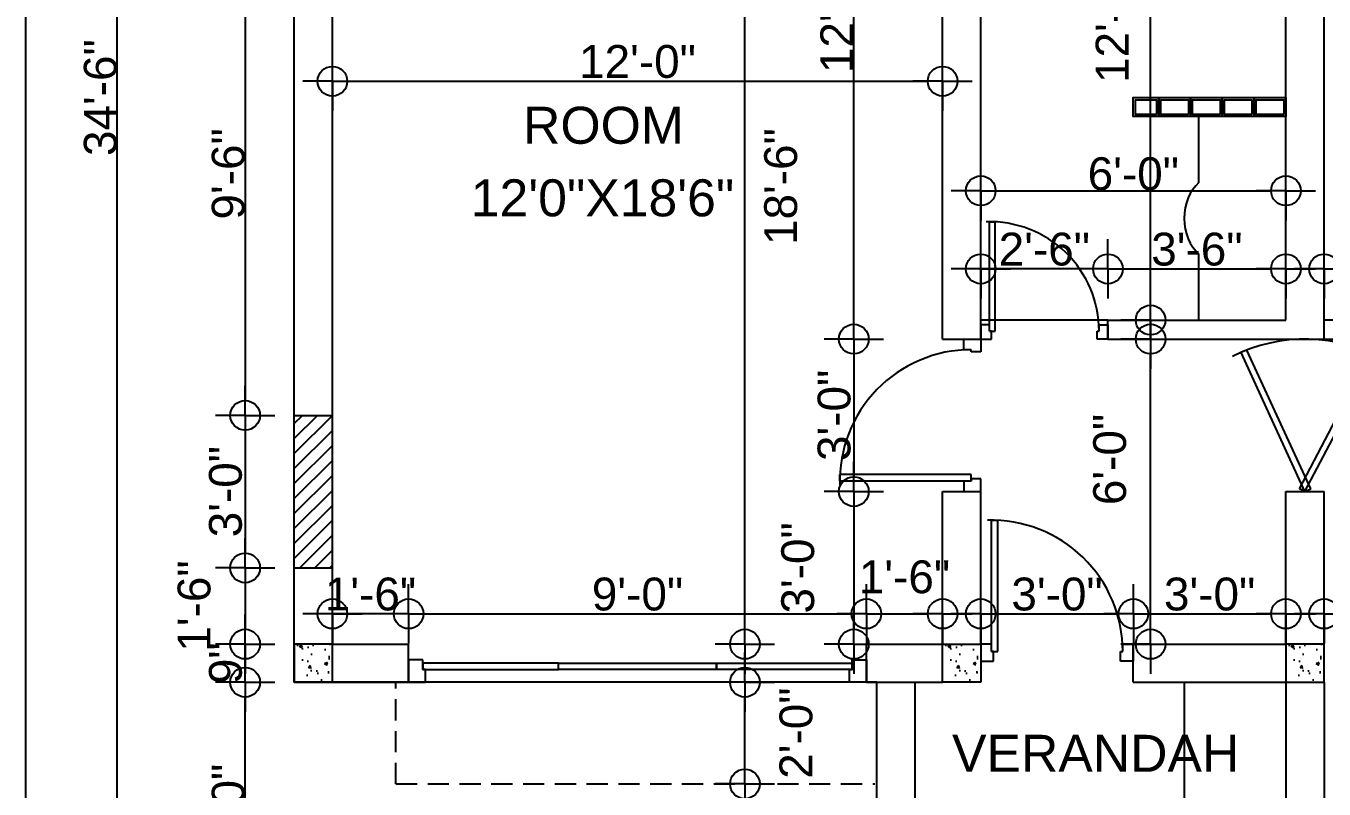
# Model space of a CAD drawing. Header units: inches. Extents: x 171009 to 352533, y -79956 to -38287.
# Drawn here: x 173236.7 to 173543, y -40141.6 to -39961.5 of the extents above; entities that cross this region are included whole.
import ezdxf

# ---------------------------------------------------------------- set-up
doc = ezdxf.new("R2010")
doc.units = ezdxf.units.IN
doc.header["$LTSCALE"] = 20
doc.header["$MEASUREMENT"] = 0
doc.header["$PDMODE"] = 34
doc.header["$PDSIZE"] = 5
doc.linetypes.add('HIDDEN', pattern=[0.375, 0.25, -0.125])
doc.layers.get('0').update_dxf_attribs({"linetype": 'CONTINUOUS'})
doc.layers.get('Defpoints').update_dxf_attribs({"linetype": 'CONTINUOUS'})
for name, color, linetype in [('AREA', 3, 'CONTINUOUS'), ('COLUMN', 31, 'CONTINUOUS'), ('DIMLINE', 254, 'CONTINUOUS'), ('DOOR', 1, 'CONTINUOUS'), ('GLASS BRICKS', 4, 'CONTINUOUS'), ('HATCH', 8, 'CONTINUOUS'), ('text', 2, 'CONTINUOUS'), ('wall', 13, 'CONTINUOUS'), ('WINDOW', 4, 'CONTINUOUS')]:
    doc.layers.add(name, color=color, linetype=linetype)
doc.styles.add('style5', font='arial_B.ttf')
doc.styles.add('TEXTM', font='arial_B.ttf')
doc.dimstyles.new('ARCH_96_0', dxfattribs={"dimtxt": 7.75, "dimasz": 3.5, "dimexe": 0.25, "dimexo": 0, "dimgap": 0, "dimtad": 1, "dimzin": 15, "dimdsep": 46, "dimlunit": 4, "dimtxsty": 'TEXTM', "dimblk": 'BLK', "dimcen": 0, "dimdle": 0.09375, "dimse1": 1, "dimse2": 1, "dimclrd": 256, "dimclrt": 3, "dimadec": 0, "dimazin": 0, "dimtfac": 1, "dimtix": 1, "dimtmove": 2, "dimatfit": 3, "dimldrblk": 'BLK', "dimfxl": 0.25, "dimtvp": 1.4625, "dimtolj": 1, "dimtzin": 15, "dimlwd": -1, "dimarcsym": 0})

# ---------------------------------------------------------------- blocks, each defined once
blk = doc.blocks.new('DR1H902')
at = {"color": 0}
for p, q in [((-0.5, 0), (-0.5, 1)), ((-0.5, 1), (-0.45, 1)), ((-0.45, 0), (-0.45, 1)), ((-0.5, 0), (-0.45, 0))]:
    blk.add_line(p, q, dxfattribs=at)
blk.add_arc((-0.5, 0), 1, 0, 91.70698, dxfattribs=at)
blk = doc.blocks.new('A$C3B4262AC')
at = {"layer": 'DOOR'}
for p, q in [((0, 4), (0, 0)), ((2.5, 4), (0, 4)), ((2.5, 2.25), (2.5, 4)), ((0, 0), (3, 0)), ((3, 2.25), (2.5, 2.25)), ((3, 0), (3, 2.25))]:
    blk.add_line(p, q, dxfattribs=at)
blk = doc.blocks.new('A$C1F9E242A')
blk.add_blockref('A$C3B4262AC', (0, 0))
at = {"xscale": -1}
blk.add_blockref('A$C3B4262AC', (36, 0), dxfattribs=at)
at = {"layer": 'DOOR', "xscale": -31, "yscale": 31, "zscale": 68.88888888888889}
blk.add_blockref('DR1H902', (18, 2.25), dxfattribs=at)
blk = doc.blocks.new('*U28')
at = {"xscale": -1}
blk.add_blockref('A$C1F9E242A', (0, -2), dxfattribs=at)
blk = doc.blocks.new('*U48')
blk.add_blockref('A$C1F9E242A', (-36, -2))
blk = doc.blocks.new('BLK')
for q in [(0, 2), (-2, 0), (0, -2), (2, 0)]:
    blk.add_line((0, 0), q)
blk.add_circle((0, 0), 1)
blk = doc.blocks.new('*D57')
at = {"layer": 'Defpoints', "color": 0, "transparency": 16777216}
for p in [(173258.27, -39771.36), (173299.13, -39771.36), (173456.63, -40185.36)]:
    blk.add_point(p, dxfattribs=at)
at = {"layer": 'DIMLINE', "transparency": 16777216}
blk.add_line((173258.27, -40181.86), (173258.27, -39774.86), dxfattribs=at)
at = {"layer": 'DIMLINE', "transparency": 16777216, "xscale": 3.5, "yscale": 3.5, "zscale": 3.5}
for p, rotation in [((173258.27, -39771.36), 90), ((173258.27, -40185.36), 270)]:
    blk.add_blockref('BLK', p, dxfattribs=dict(at, rotation=rotation))
at = {"layer": 'DIMLINE', "color": 3, "transparency": 16777216, "insert": (173254.31, -39978.36), "char_height": 7.75, "attachment_point": 5, "rotation": 90, "style": 'TEXTM'}
blk.add_mtext('\\A1;34\'-6"', dxfattribs=at)
blk = doc.blocks.new('*D58')
at = {"layer": 'Defpoints', "color": 0, "transparency": 16777216}
for p in [(173406.36, -40116.36), (173406.36, -40116.36), (173406.36, -40140.36)]:
    blk.add_point(p, dxfattribs=at)
at = {"layer": 'DIMLINE', "transparency": 16777216}
blk.add_line((173406.36, -40136.86), (173406.36, -40119.86), dxfattribs=at)
at = {"layer": 'DIMLINE', "transparency": 16777216, "xscale": 3.5, "yscale": 3.5, "zscale": 3.5}
for p, rotation in [((173406.36, -40116.36), 90), ((173406.36, -40140.36), 270)]:
    blk.add_blockref('BLK', p, dxfattribs=dict(at, rotation=rotation))
at = {"layer": 'DIMLINE', "color": 3, "transparency": 16777216, "insert": (173418.45, -40128.36), "char_height": 7.75, "attachment_point": 5, "rotation": 90, "style": 'TEXTM'}
blk.add_mtext('\\A1;2\'-0"', dxfattribs=at)
blk = doc.blocks.new('*D71')
at = {"layer": 'Defpoints', "color": 0, "transparency": 16777216}
for p in [(173432.06, -39885.36), (173453.02, -39885.36), (173453.02, -40035.36)]:
    blk.add_point(p, dxfattribs=at)
at = {"layer": 'DIMLINE', "transparency": 16777216}
blk.add_line((173432.06, -40031.86), (173432.06, -39888.86), dxfattribs=at)
at = {"layer": 'DIMLINE', "transparency": 16777216, "xscale": 3.5, "yscale": 3.5, "zscale": 3.5}
for p, rotation in [((173432.06, -39885.36), 90), ((173432.06, -40035.36), 270)]:
    blk.add_blockref('BLK', p, dxfattribs=dict(at, rotation=rotation))
at = {"layer": 'DIMLINE', "color": 3, "transparency": 16777216, "insert": (173428.11, -39958.78), "char_height": 7.75, "attachment_point": 5, "rotation": 90, "style": 'TEXTM'}
blk.add_mtext('\\A1;12\'-6"', dxfattribs=at)
blk = doc.blocks.new('*D72')
at = {"layer": 'Defpoints', "color": 0, "transparency": 16777216}
for p in [(173453.02, -40035.36), (173432.06, -40071.36), (173453.02, -40071.36)]:
    blk.add_point(p, dxfattribs=at)
at = {"layer": 'DIMLINE', "transparency": 16777216}
blk.add_line((173432.06, -40038.86), (173432.06, -40067.86), dxfattribs=at)
at = {"layer": 'DIMLINE', "transparency": 16777216, "xscale": 3.5, "yscale": 3.5, "zscale": 3.5}
for p, rotation in [((173432.06, -40035.36), 90), ((173432.06, -40071.36), 270)]:
    blk.add_blockref('BLK', p, dxfattribs=dict(at, rotation=rotation))
at = {"layer": 'DIMLINE', "color": 3, "transparency": 16777216, "insert": (173427.45, -40053.36), "char_height": 7.75, "attachment_point": 5, "rotation": 90, "style": 'TEXTM'}
blk.add_mtext('\\A1;3\'-0"', dxfattribs=at)
blk = doc.blocks.new('*D73')
at = {"layer": 'Defpoints', "color": 0, "transparency": 16777216}
for p in [(173453.02, -40071.36), (173432.06, -40107.36), (173453.02, -40107.36)]:
    blk.add_point(p, dxfattribs=at)
at = {"layer": 'DIMLINE', "transparency": 16777216}
blk.add_line((173432.06, -40074.86), (173432.06, -40103.86), dxfattribs=at)
at = {"layer": 'DIMLINE', "transparency": 16777216, "xscale": 3.5, "yscale": 3.5, "zscale": 3.5}
for p, rotation in [((173432.06, -40071.36), 90), ((173432.06, -40107.36), 270)]:
    blk.add_blockref('BLK', p, dxfattribs=dict(at, rotation=rotation))
at = {"layer": 'DIMLINE', "color": 3, "transparency": 16777216, "insert": (173418.87, -40089.36), "char_height": 7.75, "attachment_point": 5, "rotation": 90, "style": 'TEXTM'}
blk.add_mtext('\\A1;3\'-0"', dxfattribs=at)
blk = doc.blocks.new('*D74')
at = {"layer": 'Defpoints', "color": 0, "transparency": 16777216}
for p in [(173309.02, -40100.2), (173309.02, -40107.36), (173327.02, -40107.36)]:
    blk.add_point(p, dxfattribs=at)
at = {"layer": 'DIMLINE', "transparency": 16777216}
for p, q in [((173305.52, -40100.2), (173302.02, -40100.2)), ((173327.02, -40100.2), (173309.02, -40100.2)), ((173330.52, -40100.2), (173334.02, -40100.2))]:
    blk.add_line(p, q, dxfattribs=at)
at = {"layer": 'DIMLINE', "transparency": 16777216, "xscale": 3.5, "yscale": 3.5, "zscale": 3.5}
blk.add_blockref('BLK', (173309.02, -40100.2), dxfattribs=at)
at = {"layer": 'DIMLINE', "transparency": 16777216, "xscale": 3.5, "yscale": 3.5, "zscale": 3.5, "rotation": 180}
blk.add_blockref('BLK', (173327.02, -40100.2), dxfattribs=at)
at = {"layer": 'DIMLINE', "color": 3, "transparency": 16777216, "insert": (173318.02, -40095.58), "char_height": 7.75, "attachment_point": 5, "style": 'TEXTM'}
blk.add_mtext('\\A1;1\'-6"', dxfattribs=at)
blk = doc.blocks.new('*D75')
at = {"layer": 'Defpoints', "color": 0, "transparency": 16777216}
for p in [(173435.02, -40100.2), (173327.02, -40107.36), (173435.02, -40107.36)]:
    blk.add_point(p, dxfattribs=at)
at = {"layer": 'DIMLINE', "transparency": 16777216}
blk.add_line((173330.52, -40100.2), (173431.52, -40100.2), dxfattribs=at)
at = {"layer": 'DIMLINE', "transparency": 16777216, "xscale": 3.5, "yscale": 3.5, "zscale": 3.5, "rotation": 180}
blk.add_blockref('BLK', (173327.02, -40100.2), dxfattribs=at)
at = {"layer": 'DIMLINE', "transparency": 16777216, "xscale": 3.5, "yscale": 3.5, "zscale": 3.5}
blk.add_blockref('BLK', (173435.02, -40100.2), dxfattribs=at)
at = {"layer": 'DIMLINE', "color": 3, "transparency": 16777216, "insert": (173381.02, -40095.58), "char_height": 7.75, "attachment_point": 5, "style": 'TEXTM'}
blk.add_mtext('\\A1;9\'-0"', dxfattribs=at)
blk = doc.blocks.new('*D76')
at = {"layer": 'Defpoints', "color": 0, "transparency": 16777216}
for p in [(173453.02, -40100.2), (173435.02, -40110.24), (173453.02, -40110.24)]:
    blk.add_point(p, dxfattribs=at)
at = {"layer": 'DIMLINE', "transparency": 16777216}
blk.add_line((173438.52, -40100.2), (173449.52, -40100.2), dxfattribs=at)
at = {"layer": 'DIMLINE', "transparency": 16777216, "xscale": 3.5, "yscale": 3.5, "zscale": 3.5, "rotation": 180}
blk.add_blockref('BLK', (173435.02, -40100.2), dxfattribs=at)
at = {"layer": 'DIMLINE', "transparency": 16777216, "xscale": 3.5, "yscale": 3.5, "zscale": 3.5}
blk.add_blockref('BLK', (173453.02, -40100.2), dxfattribs=at)
at = {"layer": 'DIMLINE', "color": 3, "transparency": 16777216, "insert": (173444.02, -40091.52), "char_height": 7.75, "attachment_point": 5, "style": 'TEXTM'}
blk.add_mtext('\\A1;1\'-6"', dxfattribs=at)
blk = doc.blocks.new('*D77')
at = {"layer": 'Defpoints', "color": 0, "transparency": 16777216}
for p in [(173498.02, -40100.2), (173462.02, -40107.36), (173498.02, -40107.36)]:
    blk.add_point(p, dxfattribs=at)
at = {"layer": 'DIMLINE', "transparency": 16777216}
blk.add_line((173465.52, -40100.2), (173494.52, -40100.2), dxfattribs=at)
at = {"layer": 'DIMLINE', "transparency": 16777216, "xscale": 3.5, "yscale": 3.5, "zscale": 3.5, "rotation": 180}
blk.add_blockref('BLK', (173462.02, -40100.2), dxfattribs=at)
at = {"layer": 'DIMLINE', "transparency": 16777216, "xscale": 3.5, "yscale": 3.5, "zscale": 3.5}
blk.add_blockref('BLK', (173498.02, -40100.2), dxfattribs=at)
at = {"layer": 'DIMLINE', "color": 3, "transparency": 16777216, "insert": (173480.02, -40095.58), "char_height": 7.75, "attachment_point": 5, "style": 'TEXTM'}
blk.add_mtext('\\A1;3\'-0"', dxfattribs=at)
blk = doc.blocks.new('*D78')
at = {"layer": 'Defpoints', "color": 0, "transparency": 16777216}
for p in [(173534.02, -40100.2), (173498.02, -40107.36), (173534.02, -40107.36)]:
    blk.add_point(p, dxfattribs=at)
at = {"layer": 'DIMLINE', "transparency": 16777216}
blk.add_line((173501.52, -40100.2), (173530.52, -40100.2), dxfattribs=at)
at = {"layer": 'DIMLINE', "transparency": 16777216, "xscale": 3.5, "yscale": 3.5, "zscale": 3.5, "rotation": 180}
blk.add_blockref('BLK', (173498.02, -40100.2), dxfattribs=at)
at = {"layer": 'DIMLINE', "transparency": 16777216, "xscale": 3.5, "yscale": 3.5, "zscale": 3.5}
blk.add_blockref('BLK', (173534.02, -40100.2), dxfattribs=at)
at = {"layer": 'DIMLINE', "color": 3, "transparency": 16777216, "insert": (173516.02, -40095.58), "char_height": 7.75, "attachment_point": 5, "style": 'TEXTM'}
blk.add_mtext('\\A1;3\'-0"', dxfattribs=at)
blk = doc.blocks.new('*D79')
at = {"layer": 'Defpoints', "color": 0, "transparency": 16777216}
for p in [(173579.02, -40100.2), (173543.02, -40107.36), (173579.02, -40107.36)]:
    blk.add_point(p, dxfattribs=at)
at = {"layer": 'DIMLINE', "transparency": 16777216}
blk.add_line((173546.52, -40100.2), (173575.52, -40100.2), dxfattribs=at)
at = {"layer": 'DIMLINE', "transparency": 16777216, "xscale": 3.5, "yscale": 3.5, "zscale": 3.5, "rotation": 180}
blk.add_blockref('BLK', (173543.02, -40100.2), dxfattribs=at)
at = {"layer": 'DIMLINE', "transparency": 16777216, "xscale": 3.5, "yscale": 3.5, "zscale": 3.5}
blk.add_blockref('BLK', (173579.02, -40100.2), dxfattribs=at)
at = {"layer": 'DIMLINE', "color": 3, "transparency": 16777216, "insert": (173561.02, -40095.58), "char_height": 7.75, "attachment_point": 5, "style": 'TEXTM'}
blk.add_mtext('\\A1;3\'-0"', dxfattribs=at)
blk = doc.blocks.new('*D84')
at = {"layer": 'Defpoints', "color": 0, "transparency": 16777216}
for p in [(173502.09, -40035.36), (173510.02, -40035.36), (173510.02, -40107.36)]:
    blk.add_point(p, dxfattribs=at)
at = {"layer": 'DIMLINE', "transparency": 16777216}
blk.add_line((173502.09, -40103.86), (173502.09, -40038.86), dxfattribs=at)
at = {"layer": 'DIMLINE', "transparency": 16777216, "xscale": 3.5, "yscale": 3.5, "zscale": 3.5}
for p, rotation in [((173502.09, -40035.36), 90), ((173502.09, -40107.36), 270)]:
    blk.add_blockref('BLK', p, dxfattribs=dict(at, rotation=rotation))
at = {"layer": 'DIMLINE', "color": 3, "transparency": 16777216, "insert": (173492.47, -40063.77), "char_height": 7.75, "attachment_point": 5, "rotation": 90, "style": 'TEXTM'}
blk.add_mtext('\\A1;6\'-0"', dxfattribs=at)
blk = doc.blocks.new('*D85')
at = {"layer": 'Defpoints', "color": 0, "transparency": 16777216}
for p in [(173462.02, -40018.79), (173462.02, -40030.86), (173492.02, -40030.86)]:
    blk.add_point(p, dxfattribs=at)
at = {"layer": 'DIMLINE', "transparency": 16777216}
for p, q in [((173458.52, -40018.79), (173455.02, -40018.79)), ((173492.02, -40018.79), (173462.02, -40018.79)), ((173495.52, -40018.79), (173499.02, -40018.79))]:
    blk.add_line(p, q, dxfattribs=at)
at = {"layer": 'DIMLINE', "transparency": 16777216, "xscale": 3.5, "yscale": 3.5, "zscale": 3.5}
blk.add_blockref('BLK', (173462.02, -40018.79), dxfattribs=at)
at = {"layer": 'DIMLINE', "transparency": 16777216, "xscale": 3.5, "yscale": 3.5, "zscale": 3.5, "rotation": 180}
blk.add_blockref('BLK', (173492.02, -40018.79), dxfattribs=at)
at = {"layer": 'DIMLINE', "color": 3, "transparency": 16777216, "insert": (173477.02, -40014.17), "char_height": 7.75, "attachment_point": 5, "style": 'TEXTM'}
blk.add_mtext('\\A1;2\'-6"', dxfattribs=at)
blk = doc.blocks.new('*D86')
at = {"layer": 'Defpoints', "color": 0, "transparency": 16777216}
for p in [(173534.02, -40018.79), (173492.02, -40030.86), (173534.02, -40030.86)]:
    blk.add_point(p, dxfattribs=at)
at = {"layer": 'DIMLINE', "transparency": 16777216}
blk.add_line((173495.52, -40018.79), (173530.52, -40018.79), dxfattribs=at)
at = {"layer": 'DIMLINE', "transparency": 16777216, "xscale": 3.5, "yscale": 3.5, "zscale": 3.5, "rotation": 180}
blk.add_blockref('BLK', (173492.02, -40018.79), dxfattribs=at)
at = {"layer": 'DIMLINE', "transparency": 16777216, "xscale": 3.5, "yscale": 3.5, "zscale": 3.5}
blk.add_blockref('BLK', (173534.02, -40018.79), dxfattribs=at)
at = {"layer": 'DIMLINE', "color": 3, "transparency": 16777216, "insert": (173513.02, -40014.17), "char_height": 7.75, "attachment_point": 5, "style": 'TEXTM'}
blk.add_mtext('\\A1;3\'-6"', dxfattribs=at)
blk = doc.blocks.new('*D87')
at = {"layer": 'Defpoints', "color": 0, "transparency": 16777216}
for p in [(173585.02, -40018.79), (173543.02, -40030.86), (173585.02, -40030.86)]:
    blk.add_point(p, dxfattribs=at)
at = {"layer": 'DIMLINE', "transparency": 16777216}
blk.add_line((173546.52, -40018.79), (173581.52, -40018.79), dxfattribs=at)
at = {"layer": 'DIMLINE', "transparency": 16777216, "xscale": 3.5, "yscale": 3.5, "zscale": 3.5, "rotation": 180}
blk.add_blockref('BLK', (173543.02, -40018.79), dxfattribs=at)
at = {"layer": 'DIMLINE', "transparency": 16777216, "xscale": 3.5, "yscale": 3.5, "zscale": 3.5}
blk.add_blockref('BLK', (173585.02, -40018.79), dxfattribs=at)
at = {"layer": 'DIMLINE', "color": 3, "transparency": 16777216, "insert": (173564.02, -40010.51), "char_height": 7.75, "attachment_point": 5, "style": 'TEXTM'}
blk.add_mtext('\\A1;3\'-6"', dxfattribs=at)
blk = doc.blocks.new('*D102')
at = {"layer": 'Defpoints', "color": 0, "transparency": 16777216}
for p in [(173300.02, -39939.36), (173288.44, -40053.36), (173300.02, -40053.36)]:
    blk.add_point(p, dxfattribs=at)
at = {"layer": 'DIMLINE', "transparency": 16777216}
blk.add_line((173288.44, -39942.86), (173288.44, -40049.86), dxfattribs=at)
at = {"layer": 'DIMLINE', "transparency": 16777216, "xscale": 3.5, "yscale": 3.5, "zscale": 3.5}
for p, rotation in [((173288.44, -39939.36), 90), ((173288.44, -40053.36), 270)]:
    blk.add_blockref('BLK', p, dxfattribs=dict(at, rotation=rotation))
at = {"layer": 'DIMLINE', "color": 3, "transparency": 16777216, "insert": (173284.49, -39996.36), "char_height": 7.75, "attachment_point": 5, "rotation": 90, "style": 'TEXTM'}
blk.add_mtext('\\A1;9\'-6"', dxfattribs=at)
blk = doc.blocks.new('*D103')
at = {"layer": 'Defpoints', "color": 0, "transparency": 16777216}
for p in [(173300.02, -40053.36), (173288.44, -40089.36), (173300.02, -40089.36)]:
    blk.add_point(p, dxfattribs=at)
at = {"layer": 'DIMLINE', "transparency": 16777216}
blk.add_line((173288.44, -40056.86), (173288.44, -40085.86), dxfattribs=at)
at = {"layer": 'DIMLINE', "transparency": 16777216, "xscale": 3.5, "yscale": 3.5, "zscale": 3.5}
for p, rotation in [((173288.44, -40053.36), 90), ((173288.44, -40089.36), 270)]:
    blk.add_blockref('BLK', p, dxfattribs=dict(at, rotation=rotation))
at = {"layer": 'DIMLINE', "color": 3, "transparency": 16777216, "insert": (173283.83, -40071.36), "char_height": 7.75, "attachment_point": 5, "rotation": 90, "style": 'TEXTM'}
blk.add_mtext('\\A1;3\'-0"', dxfattribs=at)
blk = doc.blocks.new('*D104')
at = {"layer": 'Defpoints', "color": 0, "transparency": 16777216}
for p in [(173300.02, -40089.36), (173288.44, -40107.36), (173300.02, -40107.36)]:
    blk.add_point(p, dxfattribs=at)
at = {"layer": 'DIMLINE', "transparency": 16777216}
blk.add_line((173288.44, -40092.86), (173288.44, -40103.86), dxfattribs=at)
at = {"layer": 'DIMLINE', "transparency": 16777216, "xscale": 3.5, "yscale": 3.5, "zscale": 3.5}
for p, rotation in [((173288.44, -40089.36), 90), ((173288.44, -40107.36), 270)]:
    blk.add_blockref('BLK', p, dxfattribs=dict(at, rotation=rotation))
at = {"layer": 'DIMLINE', "color": 3, "transparency": 16777216, "insert": (173276.43, -40098.36), "char_height": 7.75, "attachment_point": 5, "rotation": 90, "style": 'TEXTM'}
blk.add_mtext('\\A1;1\'-6"', dxfattribs=at)
blk = doc.blocks.new('*D105')
at = {"layer": 'Defpoints', "color": 0, "transparency": 16777216}
for p in [(173288.44, -40116.36), (173453.02, -40116.36), (173437.52, -40176.36)]:
    blk.add_point(p, dxfattribs=at)
at = {"layer": 'DIMLINE', "transparency": 16777216}
blk.add_line((173288.44, -40172.86), (173288.44, -40119.86), dxfattribs=at)
at = {"layer": 'DIMLINE', "transparency": 16777216, "xscale": 3.5, "yscale": 3.5, "zscale": 3.5}
for p, rotation in [((173288.44, -40116.36), 90), ((173288.44, -40176.36), 270)]:
    blk.add_blockref('BLK', p, dxfattribs=dict(at, rotation=rotation))
at = {"layer": 'DIMLINE', "color": 3, "transparency": 16777216, "insert": (173284.49, -40146.36), "char_height": 7.75, "attachment_point": 5, "rotation": 90, "style": 'TEXTM'}
blk.add_mtext('\\A1;5\'-0"', dxfattribs=at)
blk = doc.blocks.new('*D106')
at = {"layer": 'Defpoints', "color": 0, "transparency": 16777216}
for p in [(173288.44, -40107.36), (173309.02, -40107.36), (173309.02, -40116.36)]:
    blk.add_point(p, dxfattribs=at)
at = {"layer": 'DIMLINE', "transparency": 16777216}
for p, q in [((173288.44, -40103.86), (173288.44, -40100.36)), ((173288.44, -40116.36), (173288.44, -40107.36)), ((173288.44, -40119.86), (173288.44, -40123.36))]:
    blk.add_line(p, q, dxfattribs=at)
at = {"layer": 'DIMLINE', "transparency": 16777216, "xscale": 3.5, "yscale": 3.5, "zscale": 3.5}
for p, rotation in [((173288.44, -40107.36), 270), ((173288.44, -40116.36), 90)]:
    blk.add_blockref('BLK', p, dxfattribs=dict(at, rotation=rotation))
at = {"layer": 'DIMLINE', "color": 3, "transparency": 16777216, "insert": (173283.83, -40111.86), "char_height": 7.75, "attachment_point": 5, "rotation": 90, "style": 'TEXTM'}
blk.add_mtext('\\A1;9"', dxfattribs=at)
blk = doc.blocks.new('*D111')
at = {"layer": 'Defpoints', "color": 0, "transparency": 16777216}
for p in [(173315.87, -39885.36), (173406.36, -39885.36), (173315.87, -40107.36)]:
    blk.add_point(p, dxfattribs=at)
at = {"layer": 'DIMLINE', "transparency": 16777216}
blk.add_line((173406.36, -40103.86), (173406.36, -39888.86), dxfattribs=at)
at = {"layer": 'DIMLINE', "transparency": 16777216, "xscale": 3.5, "yscale": 3.5, "zscale": 3.5}
for p, rotation in [((173406.36, -39885.36), 90), ((173406.36, -40107.36), 270)]:
    blk.add_blockref('BLK', p, dxfattribs=dict(at, rotation=rotation))
at = {"layer": 'DIMLINE', "color": 3, "transparency": 16777216, "insert": (173414.85, -39999.36), "char_height": 7.75, "attachment_point": 5, "rotation": 90, "style": 'TEXTM'}
blk.add_mtext('\\A1;18\'-6"', dxfattribs=at)
blk = doc.blocks.new('*D112')
at = {"layer": 'Defpoints', "color": 0, "transparency": 16777216}
for p in [(173453.02, -39974.5), (173309.02, -40005.36), (173453.02, -40005.36)]:
    blk.add_point(p, dxfattribs=at)
at = {"layer": 'DIMLINE', "transparency": 16777216}
blk.add_line((173312.52, -39974.5), (173449.52, -39974.5), dxfattribs=at)
at = {"layer": 'DIMLINE', "transparency": 16777216, "xscale": 3.5, "yscale": 3.5, "zscale": 3.5, "rotation": 180}
blk.add_blockref('BLK', (173309.02, -39974.5), dxfattribs=at)
at = {"layer": 'DIMLINE', "transparency": 16777216, "xscale": 3.5, "yscale": 3.5, "zscale": 3.5}
blk.add_blockref('BLK', (173453.02, -39974.5), dxfattribs=at)
at = {"layer": 'DIMLINE', "color": 3, "transparency": 16777216, "insert": (173381.02, -39969.89), "char_height": 7.75, "attachment_point": 5, "style": 'TEXTM'}
blk.add_mtext('\\A1;12\'-0"', dxfattribs=at)
blk = doc.blocks.new('*D113')
at = {"layer": 'Defpoints', "color": 0, "transparency": 16777216}
for p in [(173462.02, -39964.66), (173534.02, -39964.66), (173534.02, -40000.34)]:
    blk.add_point(p, dxfattribs=at)
at = {"layer": 'DIMLINE', "transparency": 16777216}
blk.add_line((173465.52, -40000.34), (173530.52, -40000.34), dxfattribs=at)
at = {"layer": 'DIMLINE', "transparency": 16777216, "xscale": 3.5, "yscale": 3.5, "zscale": 3.5, "rotation": 180}
blk.add_blockref('BLK', (173462.02, -40000.34), dxfattribs=at)
at = {"layer": 'DIMLINE', "transparency": 16777216, "xscale": 3.5, "yscale": 3.5, "zscale": 3.5}
blk.add_blockref('BLK', (173534.02, -40000.34), dxfattribs=at)
at = {"layer": 'DIMLINE', "color": 3, "transparency": 16777216, "insert": (173498.02, -39996.38), "char_height": 7.75, "attachment_point": 5, "style": 'TEXTM'}
blk.add_mtext('\\A1;6\'-0"', dxfattribs=at)
blk = doc.blocks.new('*D114')
at = {"layer": 'Defpoints', "color": 0, "transparency": 16777216}
for p in [(173502.09, -39885.36), (173518.78, -39885.36), (173518.78, -40030.86)]:
    blk.add_point(p, dxfattribs=at)
at = {"layer": 'DIMLINE', "transparency": 16777216}
blk.add_line((173502.09, -40027.36), (173502.09, -39888.86), dxfattribs=at)
at = {"layer": 'DIMLINE', "transparency": 16777216, "xscale": 3.5, "yscale": 3.5, "zscale": 3.5}
for p, rotation in [((173502.09, -39885.36), 90), ((173502.09, -40030.86), 270)]:
    blk.add_blockref('BLK', p, dxfattribs=dict(at, rotation=rotation))
at = {"layer": 'DIMLINE', "color": 3, "transparency": 16777216, "insert": (173493.02, -39958.11), "char_height": 7.75, "attachment_point": 5, "rotation": 90, "style": 'TEXTM'}
blk.add_mtext('\\A1;12\'-1{\\H1.000000x;\\S1/2;}"', dxfattribs=at)
blk = doc.blocks.new('A$C51655814')
at = {"layer": 'DOOR', "color": 4}
for p, q in [((23.9, 0), (2.67, 43.23)), ((25.7, 0.88), (4.5, 44.05)), ((22.11, 0.88), (43.31, 44.05)), ((23.9, 0), (45.14, 43.23)), ((23.9, 0), (22.11, 0.88)), ((23.9, 0), (25.7, 0.88))]:
    blk.add_line(p, q, dxfattribs=at)
blk.add_arc((23.9, -1.65), 49.65, 61.2206, 118.7794, dxfattribs=at)

msp = doc.modelspace()

# ---------------------------------------------------------------- hatches: boundary and pattern name
h = msp.add_hatch()
h.set_pattern_fill('ANSI31', color=256, scale=20, style=0)
h.paths.add_polyline_path([(173300.018, -40089.358), (173309.018, -40089.358), (173309.018, -40053.358), (173300.018, -40053.358)])
at = {"layer": 'HATCH'}
h = msp.add_hatch(dxfattribs=at)
h.set_pattern_fill('AR-CONC', color=8, style=0)
h.set_pattern_definition([(50, (-185.04, -2414.8296), (7.17260183, -0.62752135), [0.75, -8.25]), (355, (-185.04, -2414.8296), (-1.38751334, 7.52192134), [0.6, -6.6]), (100.4514, (-184.442, -2414.882), (5.78509382, 6.89439542), [0.6374019, -7.01142112]), (46.1842, (-185.04, -2412.83), (10.6724105, -1.65519014), [1.125, -12.375]), (96.6356, (-184.15, -2412.968), (9.34662706, 9.7411787), [0.9561029, -10.51713]), (351.1842, (-185.04, -2412.83), (9.34661945, 9.741186), [0.9, -9.9]), (21, (-184.04, -2413.3296), (5.96907052, -4.0261889), [0.75, -8.25]), (326, (-184.04, -2413.3296), (2.43315332, 7.25150045), [0.6, -6.6]), (71.4514, (-183.5424, -2413.665), (8.40222629, 3.22530497), [0.6374019, -7.01142112]), (37.5, (-185.0398, -2414.8296), (0.121598553, 3.32893854), [0, -6.52, 0, -6.7, 0, -6.625]), (7.5, (-185.04, -2414.8296), (2.630695374, 3.94411712), [0, -3.82, 0, -6.37, 0, -2.525]), (327.5, (-187.2698, -2414.8296), (5.33822436, -0.225548717), [0, -2.5, 0, -7.8, 0, -10.35]), (317.5, (-188.27, -2414.8296), (5.83186169, 1.00104982), [0, -3.25, 0, -5.18, 0, -7.35])])
h.paths.add_polyline_path([(173309.018, -40107.358), (173300.018, -40107.358), (173300.018, -40116.358), (173309.018, -40116.358)])
h = msp.add_hatch(dxfattribs=at)
h.set_pattern_fill('AR-CONC', color=8, style=0)
h.set_pattern_definition([(50, (-32.0413, -2414.8296), (7.17260183, -0.62752135), [0.75, -8.25]), (355, (-32.041, -2414.8296), (-1.38751334, 7.52192134), [0.6, -6.6]), (100.4514, (-31.4436, -2414.882), (5.78509382, 6.89439542), [0.6374019, -7.01142112]), (46.1842, (-32.041, -2412.83), (10.6724105, -1.65519014), [1.125, -12.375]), (96.6356, (-31.152, -2412.968), (9.34662706, 9.7411787), [0.9561029, -10.51713]), (351.1842, (-32.041, -2412.83), (9.34661945, 9.741186), [0.9, -9.9]), (21, (-31.0413, -2413.3296), (5.96907052, -4.0261889), [0.75, -8.25]), (326, (-31.041, -2413.3296), (2.43315332, 7.25150045), [0.6, -6.6]), (71.4514, (-30.544, -2413.665), (8.40222629, 3.22530497), [0.6374019, -7.01142112]), (37.5, (-32.0413, -2414.8296), (0.121598553, 3.32893854), [0, -6.52, 0, -6.7, 0, -6.625]), (7.5, (-32.0413, -2414.8296), (2.630695374, 3.94411712), [0, -3.82, 0, -6.37, 0, -2.525]), (327.5, (-34.2713, -2414.8296), (5.33822436, -0.225548717), [0, -2.5, 0, -7.8, 0, -10.35]), (317.5, (-35.2713, -2414.8296), (5.83186169, 1.00104982), [0, -3.25, 0, -5.18, 0, -7.35])])
h.paths.add_polyline_path([(173462.016, -40107.358), (173453.016, -40107.358), (173453.016, -40116.358), (173462.016, -40116.358)])
h = msp.add_hatch(dxfattribs=at)
h.set_pattern_fill('AR-CONC', color=8, style=0)
h.set_pattern_definition([(50, (48.96, -2414.8296), (7.17260183, -0.62752135), [0.75, -8.25]), (355, (48.96, -2414.8296), (-1.38751334, 7.52192134), [0.6, -6.6]), (100.4514, (49.558, -2414.882), (5.78509382, 6.89439542), [0.6374019, -7.01142112]), (46.1842, (48.96, -2412.83), (10.6724105, -1.65519014), [1.125, -12.375]), (96.6356, (49.85, -2412.968), (9.34662706, 9.7411787), [0.9561029, -10.51713]), (351.1842, (48.96, -2412.83), (9.34661945, 9.741186), [0.9, -9.9]), (21, (49.96, -2413.3296), (5.96907052, -4.0261889), [0.75, -8.25]), (326, (49.96, -2413.3296), (2.43315332, 7.25150045), [0.6, -6.6]), (71.4514, (50.4576, -2413.665), (8.40222629, 3.22530497), [0.6374019, -7.01142112]), (37.5, (48.9602, -2414.8296), (0.121598553, 3.32893854), [0, -6.52, 0, -6.7, 0, -6.625]), (7.5, (48.96, -2414.8296), (2.630695374, 3.94411712), [0, -3.82, 0, -6.37, 0, -2.525]), (327.5, (46.7302, -2414.8296), (5.33822436, -0.225548717), [0, -2.5, 0, -7.8, 0, -10.35]), (317.5, (45.73, -2414.8296), (5.83186169, 1.00104982), [0, -3.25, 0, -5.18, 0, -7.35])])
h.paths.add_polyline_path([(173543.018, -40107.358), (173534.018, -40107.358), (173534.018, -40116.358), (173543.018, -40116.358)])

# ---------------------------------------------------------------- linework, layer by layer
for p, q in [((173513.497, -39998.418), (173513.497, -39982.858)), ((173513.497, -40030.858), (173513.497, -40015.299)), ((173492.018, -40030.858), (173462.018, -40030.858)), ((173431.018, -40116.358), (173331.018, -40116.358)), ((173437.518, -40185.358), (173437.518, -40116.358)), ((173446.518, -40185.358), (173446.518, -40116.358)), ((173510.018, -40116.358), (173510.018, -40176.358))]:
    msp.add_line(p, q)
at = {"linetype": 'HIDDEN'}
for q in [(173324.018, -40116.358), (173437.018, -40140.358)]:
    msp.add_line((173324.018, -40140.358), q, dxfattribs=at)
at = {"color": 3}
msp.add_lwpolyline([(173236.719, -39657.916), (174863.333, -39657.916), (174863.333, -40437.786), (173236.719, -40437.786)], close=True, dxfattribs=at)
msp.add_ellipse((173517.509, -40006.858), major_axis=(0, 10), ratio=0.748, start_param=0.566015, end_param=2.5755777)
at = {"layer": 'AREA'}
msp.add_lwpolyline([(173300.018, -39771.358), (173777.018, -39771.358), (173777.019, -40116.358), (173639.518, -40116.358), (173639.518, -40185.358), (173582.518, -40185.358), (173582.518, -40303.358), (173494.518, -40303.358), (173494.518, -40185.358), (173437.518, -40185.358), (173437.518, -40116.358), (173300.016, -40116.358), (173300.016, -39771.358)], dxfattribs=at)
at = {"layer": 'COLUMN'}
for points in [[(173300.016, -40116.358), (173309.016, -40116.358), (173309.016, -40107.358), (173300.016, -40107.358)], [(173462.016, -40116.358), (173453.016, -40116.358), (173453.016, -40107.358), (173462.016, -40107.358)], [(173534.018, -40116.358), (173543.018, -40116.358), (173543.018, -40107.358), (173534.018, -40107.358)]]:
    msp.add_lwpolyline(points, close=True, dxfattribs=at)
at = {"layer": 'GLASS BRICKS'}
for points in [[(173504.018, -39982.858), (173498.018, -39982.858), (173498.018, -39978.358), (173504.018, -39978.358)], [(173511.518, -39982.858), (173504.018, -39982.858), (173504.018, -39978.358), (173511.518, -39978.358)], [(173519.018, -39982.858), (173511.518, -39982.858), (173511.518, -39978.358), (173519.018, -39978.358)], [(173526.518, -39982.858), (173519.018, -39982.858), (173519.018, -39978.358), (173526.518, -39978.358)], [(173534.018, -39982.858), (173526.518, -39982.858), (173526.518, -39978.358), (173534.018, -39978.358)]]:
    msp.add_lwpolyline(points, close=True, dxfattribs=at)
at = {"layer": 'GLASS BRICKS', "color": 8}
for points in [[(173503.518, -39982.358), (173498.518, -39982.358), (173498.518, -39978.858), (173503.518, -39978.858)], [(173511.018, -39982.358), (173504.518, -39982.358), (173504.518, -39978.858), (173511.018, -39978.858)], [(173518.518, -39982.358), (173512.018, -39982.358), (173512.018, -39978.858), (173518.518, -39978.858)], [(173526.018, -39982.358), (173519.518, -39982.358), (173519.518, -39978.858), (173526.018, -39978.858)], [(173533.518, -39982.358), (173527.018, -39982.358), (173527.018, -39978.858), (173533.518, -39978.858)]]:
    msp.add_lwpolyline(points, close=True, dxfattribs=at)
at = {"layer": 'wall'}
for p, q in [((173300.018, -40116.358), (173300.018, -39771.358)), ((173309.018, -40107.358), (173309.018, -39885.358)), ((173453.018, -40035.358), (173453.018, -39885.358)), ((173462.018, -40035.358), (173462.018, -39885.358)), ((173534.018, -40030.858), (173534.018, -39885.358)), ((173543.018, -40035.358), (173543.018, -39885.358)), ((173492.018, -40030.858), (173534.018, -40030.858)), ((173492.018, -40035.358), (173492.018, -40030.858)), ((173585.018, -40030.858), (173543.018, -40030.858)), ((173453.018, -40035.358), (173462.018, -40035.358)), ((173492.018, -40035.358), (173585.018, -40035.358)), ((173300.018, -40053.358), (173309.018, -40053.358)), ((173453.018, -40107.358), (173453.018, -40071.358)), ((173453.018, -40071.358), (173462.018, -40071.358)), ((173462.018, -40107.358), (173462.018, -40071.358)), ((173534.018, -40107.358), (173534.018, -40071.358)), ((173534.018, -40071.358), (173543.019, -40071.358)), ((173543.018, -40107.358), (173543.018, -40071.358)), ((173300.018, -40089.358), (173309.018, -40089.358)), ((173309.018, -40107.358), (173327.018, -40107.358)), ((173327.018, -40116.358), (173327.018, -40107.358)), ((173435.018, -40116.358), (173435.018, -40107.358)), ((173435.018, -40107.358), (173462.016, -40107.358)), ((173498.018, -40116.358), (173498.018, -40107.358)), ((173498.018, -40107.358), (173534.018, -40107.358)), ((173309.018, -40116.358), (173327.018, -40116.358)), ((173435.018, -40116.358), (173453.018, -40116.358)), ((173498.018, -40116.358), (173534.018, -40116.358)), ((173534.018, -40116.358), (173534.018, -40176.358)), ((173543.018, -40116.358), (173543.018, -40176.358))]:
    msp.add_line(p, q, dxfattribs=at)
at = {"layer": 'WINDOW', "color": 4}
for points in [[(173330.351, -40111.858), (173330.351, -40113.358), (173362.351, -40113.358), (173362.351, -40111.858)], [(173399.685, -40111.858), (173399.685, -40113.358), (173362.351, -40113.358), (173362.351, -40111.858)], [(173431.685, -40111.858), (173431.685, -40113.358), (173399.685, -40113.358), (173399.685, -40111.858)]]:
    msp.add_lwpolyline(points, close=True, dxfattribs=at)

# ---------------------------------------------------------------- block references
at = {"yscale": 1.33333333333394, "zscale": 1.333333333333333}
for p, xscale in [((173327.018, -40116.358), 1.333333333335759), ((173435.018, -40116.358), -1.333333333313931)]:
    msp.add_blockref('A$C3B4262AC', p, dxfattribs=dict(at, xscale=xscale))
at = {"layer": 'DOOR', "xscale": 0.8333333333321207, "yscale": 0.8333333333321207, "zscale": 0.8333333333333334}
msp.add_blockref('*U28', (173492.017, -40033.692), dxfattribs=at)
at = {"layer": 'DOOR', "xscale": -1, "rotation": 90}
msp.add_blockref('*U48', (173460.018, -40071.358), dxfattribs=at)
at = {"layer": 'DOOR', "color": 4, "xscale": 0.7500000000024349, "yscale": 0.750000000003638, "zscale": 0.749999999998335, "rotation": 358.5129051763102}
msp.add_blockref('A$C51655814', (173520.596, -40070.893), dxfattribs=at)
at = {"layer": 'DOOR', "xscale": -1}
msp.add_blockref('*U48', (173462.018, -40109.358), dxfattribs=at)

# ---------------------------------------------------------------- texts
at = {"layer": 'text', "style": 'style5'}
for s, height, p in [('ROOM', 8.7331, (173354.017, -39989.255)), ('12\'0"X18\'6"', 8.73306, (173341.687, -40006.385)), ('VERANDAH', 8.7331, (173455.24, -40137.491))]:
    msp.add_text(s, height=height, dxfattribs=at).set_placement(p)

# ---------------------------------------------------------------- dimensions: what is measured, and where the dimension line sits
at = {"layer": 'DIMLINE'}
for base, p1, p2, picture, middle in [((173258.271, -39771.358), (173456.63, -40185.358), (173299.131, -39771.358), '*D57', (173254.312, -39978.358)), ((173288.443, -40053.358), (173300.018, -39939.358), (173300.018, -40053.358), '*D102', (173284.486, -39996.358)), ((173432.062, -40071.358), (173453.018, -40035.358), (173453.018, -40071.358), '*D72', (173427.449, -40053.358)), ((173288.443, -40089.358), (173300.018, -40053.358), (173300.018, -40089.358), '*D103', (173283.83, -40071.358)), ((173288.443, -40107.358), (173309.016, -40116.358), (173309.016, -40107.358), '*D106', (173283.83, -40111.858)), ((173288.443, -40116.358), (173437.516, -40176.358), (173453.018, -40116.358), '*D105', (173284.486, -40146.358))]:
    dim = msp.add_linear_dim(base=base, p1=p1, p2=p2, angle=90, dimstyle='ARCH_96_0', override={"dimfxl": 0.18}, dxfattribs=at)
    dim.commit()
    dim.dimension.update_dxf_attribs({"geometry": picture, "text_midpoint": middle})
for base, p1, p2, picture, middle, dimtype in [((173406.364, -39885.358), (173315.872, -40107.358), (173315.872, -39885.358), '*D111', (173414.848, -39999.358), 161), ((173432.062, -39885.358), (173453.018, -40035.358), (173453.016, -39885.358), '*D71', (173428.105, -39958.776), 160), ((173502.094, -40035.358), (173510.019, -40107.358), (173510.019, -40035.358), '*D84', (173492.475, -40063.766), 160), ((173432.062, -40107.358), (173453.018, -40071.358), (173453.016, -40107.358), '*D73', (173418.87, -40089.358), 160), ((173288.443, -40107.358), (173300.018, -40089.358), (173300.018, -40107.358), '*D104', (173276.429, -40098.358), 160), ((173406.364, -40116.358), (173406.364, -40140.358), (173406.364, -40116.358), '*D58', (173418.452, -40128.358), 160)]:
    dim = msp.add_linear_dim(base=base, p1=p1, p2=p2, angle=90, dimstyle='ARCH_96_0', override={"dimfxl": 0.18}, dxfattribs=at)
    dim.commit()
    dim.dimension.update_dxf_attribs({"geometry": picture, "text_midpoint": middle, "dimtype": dimtype})
for p1, p2, distance, picture, middle in [((173518.776, -40030.858), (173518.776, -39885.358), 16.682, '*D114', (173493.02, -39958.108)), ((173309.018, -40005.358), (173453.018, -40005.358), 30.859, '*D112', (173381.018, -39969.886)), ((173462.018, -39964.664), (173534.018, -39964.664), -35.673, '*D113', (173498.018, -39996.38))]:
    dim = msp.add_aligned_dim(p1=p1, p2=p2, distance=distance, dimstyle='ARCH_96_0', override={"dimfxl": 0.18}, dxfattribs=at)
    dim.commit()
    dim.dimension.update_dxf_attribs({"geometry": picture, "text_midpoint": middle})
for base, p1, p2, picture, middle in [((173585.018, -40018.787), (173543.018, -40030.858), (173585.018, -40030.858), '*D87', (173564.018, -40010.515)), ((173453.016, -40100.198), (173435.018, -40110.245), (173453.016, -40110.245), '*D76', (173444.017, -40091.522))]:
    dim = msp.add_linear_dim(base=base, p1=p1, p2=p2, dimstyle='ARCH_96_0', override={"dimfxl": 0.18}, dxfattribs=at)
    dim.commit()
    dim.dimension.update_dxf_attribs({"geometry": picture, "text_midpoint": middle, "dimtype": 160})
for base, p1, p2, picture, middle in [((173462.018, -40018.787), (173492.018, -40030.858), (173462.018, -40030.858), '*D85', (173477.018, -40014.174)), ((173534.018, -40018.787), (173492.018, -40030.858), (173534.018, -40030.858), '*D86', (173513.018, -40014.174)), ((173309.018, -40100.198), (173327.018, -40107.358), (173309.018, -40107.358), '*D74', (173318.018, -40095.585)), ((173435.018, -40100.198), (173327.018, -40107.358), (173435.018, -40107.358), '*D75', (173381.018, -40095.585)), ((173498.018, -40100.198), (173462.016, -40107.358), (173498.018, -40107.358), '*D77', (173480.017, -40095.585)), ((173534.018, -40100.198), (173498.018, -40107.358), (173534.018, -40107.358), '*D78', (173516.018, -40095.585)), ((173579.018, -40100.198), (173543.018, -40107.358), (173579.018, -40107.358), '*D79', (173561.018, -40095.585))]:
    dim = msp.add_linear_dim(base=base, p1=p1, p2=p2, dimstyle='ARCH_96_0', override={"dimfxl": 0.18}, dxfattribs=at)
    dim.commit()
    dim.dimension.update_dxf_attribs({"geometry": picture, "text_midpoint": middle})

doc.saveas('drawing.dxf')
